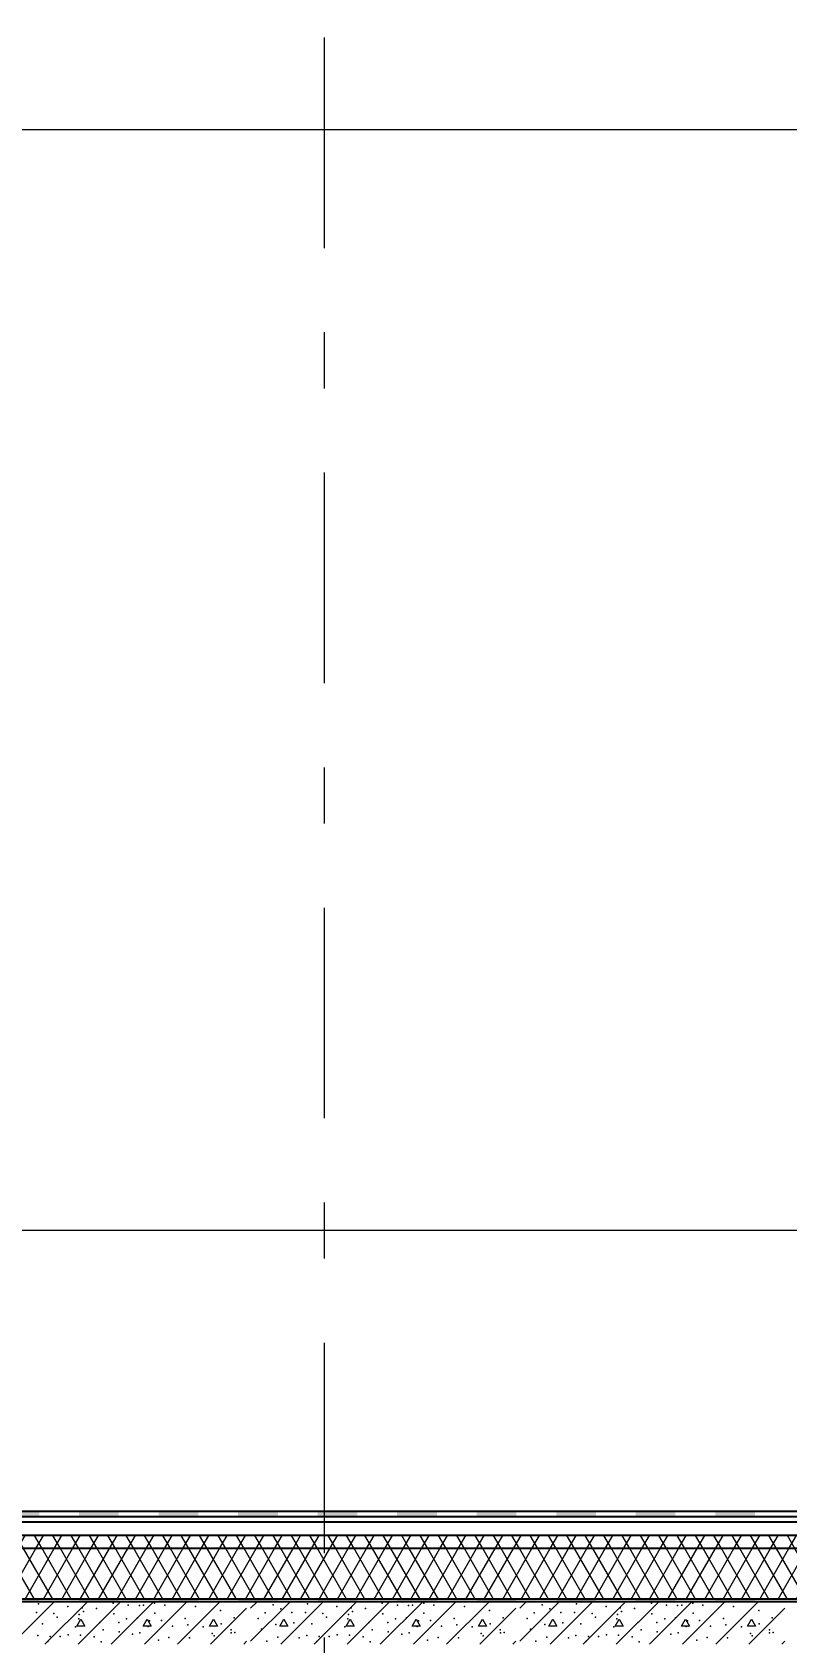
# Model space of a CAD drawing. Header units: millimetres. Extents: x 18162 to 7085488, y 72188 to 247925.
# Drawn here: x 4249512 to 4252359, y 149498 to 155571 of the extents above; entities that cross this region are included whole.
import ezdxf
from ezdxf.enums import TextEntityAlignment as Align

# ---------------------------------------------------------------- set-up
doc = ezdxf.new("R2010")
doc.units = ezdxf.units.MM
doc.header["$MEASUREMENT"] = 0
doc.linetypes.add('Double Dashed', pattern=[1093.611073, 529.166651, -211.666656, 141.111112, -211.666656])
doc.layers.add('Structural - Bearing', color=7, linetype='Continuous')
doc.layers.add('Structural - Grid', color=7, linetype='Continuous')
doc.styles.add('GENERATED_STYLE_3', font='', dxfattribs={"width": 0.8})
doc.styles.get('GENERATED_STYLE_3').set_extended_font_data('ISOCPEUR MON')
doc.dimstyles.new('GENERATED_STYLE__12', dxfattribs={"dimtxt": 330.000007, "dimasz": 171, "dimexe": 0.18, "dimexo": 150, "dimgap": 0, "dimtad": 1, "dimdec": 0, "dimzin": 0, "dimdsep": 46, "dimtxsty": 'GENERATED_STYLE_3', "dimblk": 'ARROWHEAD_2', "dimblk1": 'ARROWHEAD_2', "dimblk2": 'ARROWHEAD_2', "dimcen": 0.09, "dimclrd": 13, "dimclre": 13, "dimclrt": 13, "dimadec": 0, "dimazin": 0, "dimtfac": 1, "dimtdec": 4, "dimtmove": 0, "dimatfit": 3, "dimfxl": 1, "dimtolj": 1, "dimtzin": 0, "dimarcsym": 0})
pattern_1 = [(0, (4294986.6, 104752.7), (0, 1169.134), [73.125, -601.875]), (0, (4295324.1, 105337.3), (0, 1169.134), [73.125, -601.875]), (60, (4294986.6, 104752.7), (-1012.5, 584.567), [73.125, -601.875]), (60, (4295661.6, 104752.7), (-1012.5, 584.567), [73.125, -601.875]), (120, (4295059.7, 104752.7), (1012.5, 584.567), [73.125, -601.875]), (120, (4295734.7, 104752.7), (1012.5, 584.567), [73.125, -601.875]), (0, (4294986.58, 104865.2), (0, 225), [0, -225, 0, -337.5]), (45, (4295099.08, 104865.2), (-159.099, 159.099), [0, -168.75, 0, -281.25])]
pattern_2 = [(60, (4294986.58, 104752.706), (-51.961524, 30), []), (120, (4294986.58, 104752.706), (51.961524, 30), [])]

# ---------------------------------------------------------------- blocks, each defined once
blk = doc.blocks.new('*X1449', base_point=(4294986.6, 104752.7))
at = {"layer": 'Structural - Bearing', "linetype": 'Continuous', "lineweight": 9}
for points in [[(4249538.8, 149662.7), (4249388.8, 149662.7), (4249388.8, 149652.7), (4249538.8, 149652.7)], [(4249838.8, 149662.7), (4249688.8, 149662.7), (4249688.8, 149652.7), (4249838.8, 149652.7)], [(4250138.8, 149662.7), (4249988.8, 149662.7), (4249988.8, 149652.7), (4250138.8, 149652.7)], [(4250438.8, 149662.7), (4250288.8, 149662.7), (4250288.8, 149652.7), (4250438.8, 149652.7)], [(4250738.8, 149662.7), (4250588.8, 149662.7), (4250588.8, 149652.7), (4250738.8, 149652.7)], [(4251038.8, 149662.7), (4250888.8, 149662.7), (4250888.8, 149652.7), (4251038.8, 149652.7)], [(4251338.8, 149662.7), (4251188.8, 149662.7), (4251188.8, 149652.7), (4251338.8, 149652.7)], [(4251638.8, 149662.7), (4251488.8, 149662.7), (4251488.8, 149652.7), (4251638.8, 149652.7)], [(4251938.8, 149662.7), (4251788.8, 149662.7), (4251788.8, 149652.7), (4251938.8, 149652.7)], [(4252238.8, 149662.7), (4252088.8, 149662.7), (4252088.8, 149652.7), (4252238.8, 149652.7)]]:
    blk.add_hatch(color=7, dxfattribs=at).paths.add_polyline_path(points)
blk = doc.blocks.new('*X1450', base_point=(4294986.6, 104752.7))
at = {"layer": 'Structural - Bearing', "linetype": 'Continuous', "lineweight": 9}
for points in [[(4249388.8, 149972.7), (4249538.8, 149972.7), (4249538.8, 149992.7), (4249388.8, 149992.7)], [(4249688.8, 149972.7), (4249838.8, 149972.7), (4249838.8, 149992.7), (4249688.8, 149992.7)], [(4249988.8, 149972.7), (4250138.8, 149972.7), (4250138.8, 149992.7), (4249988.8, 149992.7)], [(4250288.8, 149972.7), (4250438.8, 149972.7), (4250438.8, 149992.7), (4250288.8, 149992.7)], [(4250588.8, 149972.7), (4250738.8, 149972.7), (4250738.8, 149992.7), (4250588.8, 149992.7)], [(4250888.8, 149972.7), (4251038.8, 149972.7), (4251038.8, 149992.7), (4250888.8, 149992.7)], [(4251188.8, 149972.7), (4251338.8, 149972.7), (4251338.8, 149992.7), (4251188.8, 149992.7)], [(4251488.8, 149972.7), (4251638.8, 149972.7), (4251638.8, 149992.7), (4251488.8, 149992.7)], [(4251788.8, 149972.7), (4251938.8, 149972.7), (4251938.8, 149992.7), (4251788.8, 149992.7)], [(4252088.8, 149972.7), (4252238.8, 149972.7), (4252238.8, 149992.7), (4252088.8, 149992.7)]]:
    blk.add_hatch(color=7, dxfattribs=at).paths.add_polyline_path(points)
blk = doc.blocks.new('*X1451', base_point=(4294986.6, 104752.7))
at = {"layer": 'Structural - Bearing', "color": 7, "linetype": 'Continuous', "lineweight": 9}
for p, q in [((4249435.3, 149492.7), (4249595.3, 149652.7)), ((4249560.3, 149492.7), (4249720.3, 149652.7)), ((4249685.3, 149492.7), (4249845.3, 149652.7)), ((4249810.3, 149492.7), (4249970.3, 149652.7)), ((4249935.3, 149492.7), (4250095.3, 149652.7)), ((4250060.3, 149492.7), (4250220.3, 149652.7)), ((4250336.2, 149628.4), (4250360.4, 149652.7)), ((4250336.2, 149503.4), (4250485.4, 149652.7)), ((4250450.4, 149492.7), (4250610.4, 149652.7)), ((4250575.4, 149492.7), (4250735.4, 149652.7)), ((4250700.4, 149492.7), (4250860.4, 149652.7)), ((4250825.4, 149492.7), (4250985.4, 149652.7)), ((4250950.4, 149492.7), (4251110.4, 149652.7)), ((4251075.4, 149492.7), (4251235.4, 149652.7)), ((4251351.3, 149628.4), (4251375.6, 149652.7)), ((4251351.3, 149503.4), (4251500.6, 149652.7)), ((4251465.6, 149492.7), (4251625.6, 149652.7)), ((4251590.6, 149492.7), (4251750.6, 149652.7)), ((4251715.6, 149492.7), (4251875.6, 149652.7)), ((4251840.6, 149492.7), (4252000.6, 149652.7)), ((4251965.6, 149492.7), (4252125.6, 149652.7)), ((4252090.6, 149492.7), (4252250.6, 149652.7)), ((4249680.9, 149560.8), (4249696, 149586.8)), ((4249696, 149586.8), (4249710.9, 149560.7)), ((4249930.9, 149560.8), (4249946, 149586.8)), ((4249946, 149586.8), (4249960.9, 149560.7)), ((4250180.9, 149560.8), (4250196, 149586.8)), ((4250185.3, 149492.7), (4250321, 149628.4)), ((4250196, 149586.8), (4250210.9, 149560.7)), ((4250446, 149560.8), (4250461.2, 149586.8)), ((4250461.2, 149586.8), (4250476.1, 149560.7)), ((4250696, 149560.8), (4250711.2, 149586.8)), ((4250711.2, 149586.8), (4250726.1, 149560.7)), ((4250946, 149560.8), (4250961.2, 149586.8)), ((4250961.2, 149586.8), (4250976.1, 149560.7)), ((4251196, 149560.8), (4251211.2, 149586.8)), ((4251200.4, 149492.7), (4251336.2, 149628.4)), ((4251211.2, 149586.8), (4251226.1, 149560.7)), ((4251461.2, 149560.8), (4251476.3, 149586.8)), ((4251476.3, 149586.8), (4251491.2, 149560.7)), ((4251711.2, 149560.8), (4251726.3, 149586.8)), ((4251726.3, 149586.8), (4251741.2, 149560.7)), ((4251961.2, 149560.8), (4251976.3, 149586.8)), ((4251976.3, 149586.8), (4251991.2, 149560.7)), ((4252211.2, 149560.8), (4252226.3, 149586.8)), ((4252215.6, 149492.7), (4252351.3, 149628.4)), ((4252226.3, 149586.8), (4252241.2, 149560.7)), ((4249710.9, 149560.7), (4249680.9, 149560.8)), ((4249960.9, 149560.7), (4249930.9, 149560.8)), ((4250210.9, 149560.7), (4250180.9, 149560.8)), ((4250476.1, 149560.7), (4250446, 149560.8)), ((4250726.1, 149560.7), (4250696, 149560.8)), ((4250976.1, 149560.7), (4250946, 149560.8)), ((4251226.1, 149560.7), (4251196, 149560.8)), ((4251491.2, 149560.7), (4251461.2, 149560.8)), ((4251741.2, 149560.7), (4251711.2, 149560.8)), ((4251991.2, 149560.7), (4251961.2, 149560.8)), ((4252241.2, 149560.7), (4252211.2, 149560.8)), ((4250310.3, 149492.7), (4250321, 149503.4)), ((4251325.4, 149492.7), (4251336.2, 149503.4)), ((4252340.6, 149492.7), (4252351.3, 149503.4))]:
    blk.add_line(p, q, dxfattribs=at)
for p in [(4249817.7, 149647.4), (4249974, 149647.5), (4250832.8, 149647.4), (4250989.1, 149647.5), (4251848, 149647.4), (4252004.3, 149647.5), (4249528.1, 149611.6), (4249535.8, 149644.5), (4249593.8, 149607.7), (4249606.8, 149594.2), (4249646.6, 149634.2), (4249687.8, 149587.8), (4249689.7, 149604.2), (4249700.5, 149629), (4249705.6, 149615.4), (4249754.6, 149627.4), (4249819.5, 149607.3), (4249868, 149587.8), (4249874.5, 149639.3), (4249909.3, 149591.7), (4249916.8, 149638.2), (4249932.3, 149639.8), (4249974.7, 149609), (4250012.3, 149639.3), (4250089.4, 149589.7), (4250127.7, 149635.1), (4250222.8, 149619.7), (4250273.7, 149591.7), (4250364.2, 149589.1), (4250391.2, 149610.6), (4250420.9, 149640.6), (4250450.1, 149626.1), (4250491.5, 149612), (4250543.3, 149611.6), (4250550.9, 149644.5), (4250608.9, 149607.7), (4250621.9, 149594.2), (4250661.7, 149634.2), (4250702.9, 149587.8), (4250704.8, 149604.2), (4250715.6, 149629), (4250720.7, 149615.4), (4250769.7, 149627.4), (4250834.6, 149607.3), (4250883.2, 149587.8), (4250889.6, 149639.3), (4250924.4, 149591.7), (4250932, 149638.2), (4250947.4, 149639.8), (4250989.9, 149609), (4251027.4, 149639.3), (4251104.5, 149589.7), (4251142.9, 149635.1), (4251237.9, 149619.7), (4251288.8, 149591.7), (4251379.3, 149589.1), (4251406.4, 149610.6), (4251436, 149640.6), (4251465.2, 149626.1), (4251506.7, 149612), (4251558.4, 149611.6), (4251566.1, 149644.5), (4251624.1, 149607.7), (4251637, 149594.2), (4251676.8, 149634.2), (4251718, 149587.8), (4251719.9, 149604.2), (4251730.7, 149629), (4251735.8, 149615.4), (4251784.8, 149627.4), (4251849.7, 149607.3), (4251898.3, 149587.8), (4251904.7, 149639.3), (4251939.5, 149591.7), (4251947.1, 149638.2), (4251962.5, 149639.8), (4252005, 149609), (4252042.5, 149639.3), (4252119.6, 149589.7), (4252158, 149635.1), (4252253.1, 149619.7), (4252303.9, 149591.7), (4249551.3, 149569.8), (4249647.8, 149527.3), (4249675.8, 149557.9), (4249694.2, 149526), (4249766.9, 149574.3), (4249779.2, 149546.6), (4249838.4, 149573.6), (4249840.1, 149538.5), (4249890.9, 149529.6), (4249918.5, 149535.7), (4249949.2, 149559.5), (4249954.3, 149580.1), (4249999.5, 149582), (4250041.1, 149560.8), (4250099, 149565.1), (4250157.4, 149557.7), (4250191.2, 149533.1), (4250224.8, 149569.8), (4250263, 149547.1), (4250263.1, 149535.3), (4250276.9, 149536.3), (4250377.2, 149548.6), (4250431.2, 149567.2), (4250498.8, 149573), (4250566.4, 149569.8), (4250663, 149527.3), (4250690.9, 149557.9), (4250709.3, 149526), (4250782.1, 149574.3), (4250794.3, 149546.6), (4250853.6, 149573.6), (4250855.3, 149538.5), (4250906, 149529.6), (4250933.6, 149535.7), (4250964.3, 149559.5), (4250969.5, 149580.1), (4251014.6, 149582), (4251056.2, 149560.8), (4251114.2, 149565.1), (4251172.5, 149557.7), (4251206.4, 149533.1), (4251239.9, 149569.8), (4251278.1, 149547.1), (4251278.2, 149535.3), (4251292, 149536.3), (4251392.3, 149548.6), (4251446.3, 149567.2), (4251513.9, 149573), (4251581.5, 149569.8), (4251678.1, 149527.3), (4251706, 149557.9), (4251724.5, 149526), (4251797.2, 149574.3), (4251809.4, 149546.6), (4251868.7, 149573.6), (4251870.4, 149538.5), (4251921.1, 149529.6), (4251948.7, 149535.7), (4251979.4, 149559.5), (4251984.6, 149580.1), (4252029.7, 149582), (4252071.3, 149560.8), (4252129.3, 149565.1), (4252187.6, 149557.7), (4252221.5, 149533.1), (4252255, 149569.8), (4252293.2, 149547.1), (4252293.4, 149535.3), (4252307.1, 149536.3), (4249533.2, 149524.7), (4249570.7, 149502.3), (4249580, 149520.8), (4249617.8, 149521.8), (4249745.3, 149520.5), (4249771.9, 149501), (4249988.7, 149507.6), (4250028.1, 149517.7), (4250105.4, 149516.2), (4250198.1, 149523.9), (4250397.3, 149503.8), (4250438.7, 149519.3), (4250519.6, 149516.6), (4250548.4, 149524.7), (4250585.8, 149502.3), (4250595.1, 149520.8), (4250632.9, 149521.8), (4250760.4, 149520.5), (4250787, 149501), (4251003.8, 149507.6), (4251043.2, 149517.7), (4251120.5, 149516.2), (4251213.2, 149523.9), (4251412.4, 149503.8), (4251453.8, 149519.3), (4251534.7, 149516.6), (4251563.5, 149524.7), (4251600.9, 149502.3), (4251610.2, 149520.8), (4251648, 149521.8), (4251775.5, 149520.5), (4251802.1, 149501), (4252018.9, 149507.6), (4252058.3, 149517.7), (4252135.6, 149516.2), (4252228.3, 149523.9)]:
    blk.add_point(p, dxfattribs=at)
blk = doc.blocks.new('Standard grid marker[363]_3', base_point=(4250613.1, 164752.7))
at = {"layer": 'Structural - Grid', "color": 13, "linetype": 'Double Dashed', "lineweight": 13, "ltscale": 1.5}
blk.add_line((4250613.1, 163752.7), (4250613.1, 97752.7), dxfattribs=at)
at = {"layer": 'Structural - Grid', "color": 13, "lineweight": 13, "style": 'GENERATED_STYLE_3'}
blk.add_attdef('AC_MarkerText_1', text='', height=375, rotation=360, dxfattribs=at).set_placement((4250613.1, 96490.2), align=Align.TOP_CENTER)
blk = doc.blocks.new('*D1646', base_point=(4294986.6, 104752.7))
at = {"color": 13, "linetype": 'Continuous', "lineweight": 13}
for p, q in [((4240992.3, 155202.7), (4240992.3, 155312.7)), ((4256613.1, 155202.7), (4240823.6, 155202.7)), ((4240992.3, 151052.7), (4240992.3, 155202.7)), ((4243613.1, 151052.7), (4240823.6, 151052.7))]:
    blk.add_line(p, q, dxfattribs=at)
at = {"color": 12, "linetype": 'Continuous', "lineweight": 35}
for p, q in [((4241104.8, 155137.8), (4240879.8, 155267.7)), ((4240879.8, 151117.7), (4241104.8, 150987.8))]:
    blk.add_line(p, q, dxfattribs=at)
at = {"color": 13, "lineweight": 13, "insert": (4241088, 152725.9), "char_height": 330, "attachment_point": 7, "rotation": 90, "style": 'GENERATED_STYLE_3'}
blk.add_mtext('\\A1;{\\pql;\\fISOCPEUR MON|b0|i0|c0|p0;\\W0.800000;4,150}', dxfattribs=at)
blk = doc.blocks.new('ARROWHEAD_2')
at = {"color": 0, "linetype": 'Continuous', "lineweight": 0}
for p, q in [((-0.378, -0.655), (0.378, 0.655)), ((0, 0), (-1, 0))]:
    blk.add_line(p, q, dxfattribs=at)

msp = doc.modelspace()

# ---------------------------------------------------------------- hatches: boundary and pattern name
at = {"layer": 'Structural - Bearing', "linetype": 'Continuous', "lineweight": 9}
h = msp.add_hatch(dxfattribs=at)
h.set_pattern_fill('Lightweight_Concrete_0003', style=0, pattern_type=2)
h.set_pattern_definition(pattern_1)
h.paths.add_polyline_path([(4256763.1, 149972.7), (4244213.1, 149972.7), (4244213.1, 149952.7), (4256763.1, 149952.7)])
h = msp.add_hatch(dxfattribs=at)
h.set_pattern_fill('Lightweight_Concrete_0003', style=0, pattern_type=2)
h.set_pattern_definition(pattern_1)
h.paths.add_polyline_path([(4256763.1, 149952.7), (4244213.1, 149952.7), (4244213.1, 149902.7), (4256763.1, 149902.7)])
h = msp.add_hatch(dxfattribs=at)
h.set_pattern_fill('Batt_Insulation_0003', style=0, pattern_type=2)
h.set_pattern_definition(pattern_2)
h.paths.add_polyline_path([(4256763.1, 149902.7), (4244213.1, 149902.7), (4244213.1, 149852.7), (4256763.1, 149852.7)])
h = msp.add_hatch(dxfattribs=at)
h.set_pattern_fill('Batt_Insulation_0003', style=0, pattern_type=2)
h.set_pattern_definition(pattern_2)
h.paths.add_polyline_path([(4256763.1, 149852.7), (4244213.1, 149852.7), (4244213.1, 149662.7), (4256763.1, 149662.7)])

# ---------------------------------------------------------------- linework, layer by layer
at = {"layer": 'Structural - Bearing', "color": 7, "linetype": 'Continuous', "lineweight": 9}
msp.add_line((4252672.8, 151052.7), (4249233.1, 151052.7), dxfattribs=at)
at = {"layer": 'Structural - Bearing', "color": 7, "linetype": 'Continuous', "lineweight": 25}
for p, q in [((4256763.1, 149992.7), (4244213.1, 149992.7)), ((4256763.1, 149972.7), (4244213.1, 149972.7)), ((4256763.1, 149952.7), (4244213.1, 149952.7)), ((4256763.1, 149902.7), (4244213.1, 149902.7)), ((4256763.1, 149852.7), (4244213.1, 149852.7)), ((4256763.1, 149662.7), (4244213.1, 149662.7))]:
    msp.add_line(p, q, dxfattribs=at)
at = {"layer": 'Structural - Bearing', "color": 7, "linetype": 'Continuous', "lineweight": 25, "flags": 128}
msp.add_lwpolyline([(4257013.1, 149652.7), (4256863.1, 149652.7), (4256813.1, 149652.7), (4256763.1, 149652.7), (4244213.1, 149652.7)], dxfattribs=at)

# ---------------------------------------------------------------- block references
at = {"layer": 'Structural - Bearing', "lineweight": 0}
for name in ['*X1450', '*X1451', '*X1449']:
    msp.add_blockref(name, (4294986.6, 104752.7), dxfattribs=at)
at = {"layer": 'Structural - Grid', "color": 13, "linetype": 'Continuous', "lineweight": 13}
msp.add_blockref('Standard grid marker[363]_3', (4250613.1, 164752.7), dxfattribs=at)

# ---------------------------------------------------------------- dimensions: what is measured, and where the dimension line sits
at = {"color": 13, "linetype": 'Continuous', "lineweight": 13}
dim = msp.add_linear_dim(base=(4240992.3, 155202.7), p1=(4243763.1, 151052.7), p2=(4256763.1, 155202.7), angle=90, dimstyle='GENERATED_STYLE__12', dxfattribs=at)
dim.commit()
dim.dimension.update_dxf_attribs({"geometry": '*D1646', "text_midpoint": (4240761.3, 153278.7), "dimtype": 160, "text_rotation": 90})

doc.saveas('drawing.dxf')
